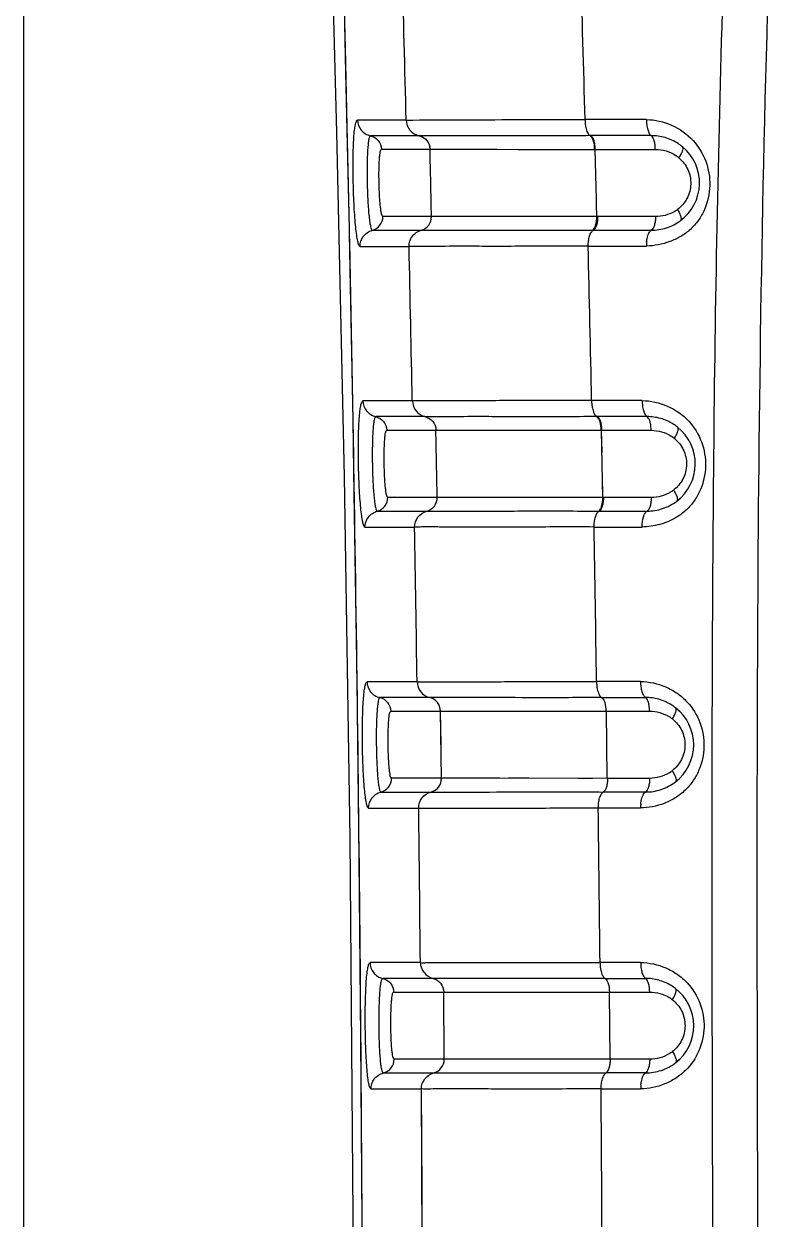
# Model space of a CAD drawing. Header units: millimetres. Extents: x -73584 to -37571, y -61249 to -50748.
# Drawn here: x -48267.5 to -48251.4, y -54602.84 to -54577.31 of the extents above; entities that cross this region are included whole.
import ezdxf

# ---------------------------------------------------------------- set-up
doc = ezdxf.new("R2010")
doc.units = ezdxf.units.MM
doc.header["$LTSCALE"] = 200
for name, color, linetype in [('1', 7, 'Continuous'), ('DIM', 3, 'Continuous'), ('SOLID_1', 7, 'Continuous')]:
    doc.layers.add(name, color=color, linetype=linetype)

# ---------------------------------------------------------------- blocks, each defined once
blk = doc.blocks.new('5569')
at = {"color": 7, "linetype": 'Continuous'}
blk.add_line((-46036.839, -55050.315), (-46036.839, -54818.218), dxfattribs=at)
at = {"layer": '1', "color": 7, "linetype": 'Continuous'}
for p, q in [((-46029.955, -54901.905), (-46029.98, -54900.869)), ((-46029.927, -54903.156), (-46029.974, -54901.128)), ((-46029.881, -54905.249), (-46029.955, -54901.905)), ((-46023.533, -54902.912), (-46024.846, -54902.912)), ((-46029.881, -54905.249), (-46029.927, -54903.156)), ((-46028.667, -54902.924), (-46029.707, -54902.924)), ((-46028.396, -54903.259), (-46029.433, -54903.259)), ((-46028.39, -54903.259), (-46028.396, -54903.259)), ((-46023.431, -54903.256), (-46024.739, -54903.256)), ((-46029.196, -54903.546), (-46028.162, -54903.546)), ((-46028.158, -54903.546), (-46024.648, -54903.551)), ((-46026.729, -54903.548), (-46026.275, -54903.55)), ((-46024.628, -54903.55), (-46023.344, -54903.55)), ((-46022.684, -54903.568), (-46022.762, -54903.496)), ((-46028.125, -54904.981), (-46029.167, -54904.981)), ((-46028.014, -54904.982), (-46028.128, -54904.981)), ((-46024.592, -54904.985), (-46028.128, -54904.981)), ((-46026.231, -54904.985), (-46026.689, -54904.984)), ((-46024.576, -54904.983), (-46024.593, -54904.985)), ((-46023.339, -54904.985), (-46024.576, -54904.985)), ((-46022.806, -54905.071), (-46022.72, -54905)), ((-46029.882, -54905.249), (-46029.881, -54905.249)), ((-46029.391, -54905.278), (-46028.346, -54905.278)), ((-46024.686, -54905.275), (-46023.429, -54905.275)), ((-46029.652, -54905.623), (-46028.604, -54905.623)), ((-46024.778, -54905.613), (-46023.534, -54905.613)), ((-46028.536, -54908.922), (-46029.593, -54908.922)), ((-46023.625, -54908.914), (-46024.705, -54908.914)), ((-46028.266, -54909.258), (-46029.32, -54909.258)), ((-46023.521, -54909.257), (-46024.598, -54909.257)), ((-46029.084, -54909.546), (-46028.031, -54909.546)), ((-46028.033, -54909.546), (-46024.506, -54909.55)), ((-46025.076, -54909.548), (-46024.492, -54909.55)), ((-46024.465, -54910.985), (-46024.492, -54909.55)), ((-46024.492, -54909.55), (-46023.433, -54909.55)), ((-46022.788, -54909.554), (-46022.867, -54909.484)), ((-46024.465, -54910.985), (-46024.474, -54910.505)), ((-46028.003, -54910.982), (-46029.062, -54910.982)), ((-46024.465, -54910.985), (-46028.005, -54910.982)), ((-46027.13, -54910.983), (-46027.826, -54910.982)), ((-46025.05, -54910.984), (-46027.13, -54910.983)), ((-46023.431, -54910.985), (-46024.465, -54910.985)), ((-46022.887, -54911.064), (-46022.802, -54910.992)), ((-46029.77, -54911.338), (-46029.769, -54911.338)), ((-46029.287, -54911.277), (-46028.227, -54911.277)), ((-46024.557, -54911.276), (-46023.52, -54911.276)), ((-46029.55, -54911.622), (-46028.487, -54911.622)), ((-46024.653, -54911.615), (-46024.14, -54911.616)), ((-46024.14, -54911.616), (-46023.625, -54911.615)), ((-46028.435, -54914.921), (-46029.504, -54914.921)), ((-46023.659, -54914.916), (-46024.599, -54914.916)), ((-46028.167, -54915.258), (-46029.232, -54915.258)), ((-46024.492, -54915.257), (-46023.555, -54915.257)), ((-46028.998, -54915.547), (-46027.934, -54915.547)), ((-46027.915, -54916.982), (-46027.934, -54915.547)), ((-46027.924, -54916.263), (-46027.934, -54915.547)), ((-46027.934, -54915.547), (-46024.391, -54915.549)), ((-46024.371, -54916.984), (-46024.39, -54915.549)), ((-46024.39, -54915.549), (-46023.466, -54915.549)), ((-46022.831, -54915.546), (-46022.91, -54915.477)), ((-46027.915, -54916.982), (-46028.982, -54916.982)), ((-46024.371, -54916.984), (-46027.915, -54916.982)), ((-46026.668, -54916.983), (-46027.377, -54916.983)), ((-46026.046, -54916.983), (-46026.485, -54916.983)), ((-46023.465, -54916.984), (-46024.371, -54916.984)), ((-46022.914, -54917.059), (-46022.83, -54916.986)), ((-46029.209, -54917.277), (-46028.139, -54917.277)), ((-46023.554, -54917.276), (-46024.455, -54917.276)), ((-46029.472, -54917.62), (-46028.4, -54917.62)), ((-46024.562, -54917.616), (-46023.659, -54917.616)), ((-46028.365, -54920.92), (-46029.441, -54920.919)), ((-46023.657, -54920.917), (-46024.525, -54920.917)), ((-46028.098, -54921.258), (-46029.17, -54921.258)), ((-46024.418, -54921.257), (-46023.552, -54921.257)), ((-46028.938, -54921.548), (-46027.867, -54921.548)), ((-46027.855, -54922.983), (-46027.867, -54921.548)), ((-46027.867, -54921.548), (-46024.32, -54921.549)), ((-46027.238, -54921.548), (-46027.124, -54921.548)), ((-46024.307, -54922.984), (-46024.32, -54921.549)), ((-46024.32, -54921.549), (-46023.463, -54921.549)), ((-46022.833, -54921.541), (-46022.913, -54921.473)), ((-46027.855, -54922.983), (-46028.927, -54922.983)), ((-46024.307, -54922.984), (-46027.855, -54922.983)), ((-46027.643, -54922.983), (-46027.679, -54922.983)), ((-46026.721, -54922.983), (-46026.996, -54922.983)), ((-46024.856, -54922.984), (-46026.721, -54922.983)), ((-46023.463, -54922.984), (-46024.307, -54922.984)), ((-46022.908, -54923.056), (-46022.825, -54922.983)), ((-46029.155, -54923.277), (-46028.08, -54923.277)), ((-46023.553, -54923.276), (-46024.395, -54923.276)), ((-46029.42, -54923.619), (-46028.343, -54923.619)), ((-46028.323, -54926.918), (-46028.342, -54923.619)), ((-46028.335, -54924.713), (-46028.342, -54923.619)), ((-46024.502, -54923.617), (-46023.657, -54923.617)), ((-46028.328, -54925.813), (-46028.335, -54924.713)), ((-46028.323, -54926.918), (-46028.328, -54925.813))]:
    blk.add_line(p, q, dxfattribs=at)
for points in [[(-46029.882, -54905.249), (-46029.922, -54903.371), (-46029.968, -54901.381), (-46030.016, -54899.458), (-46030.065, -54897.599), (-46030.118, -54895.799), (-46030.172, -54894.055), (-46030.231, -54892.365), (-46030.299, -54890.724), (-46030.388, -54889.13), (-46030.504, -54887.581), (-46030.664, -54886.077), (-46030.891, -54884.627), (-46031.201, -54883.234), (-46031.556, -54882.042)], [(-46029.196, -54903.546), (-46029.053, -54903.545), (-46028.894, -54903.546), (-46028.722, -54903.546), (-46028.541, -54903.546), (-46028.353, -54903.546), (-46028.162, -54903.546)], [(-46028.162, -54903.546), (-46028.045, -54903.547), (-46027.703, -54903.546)], [(-46027.703, -54903.546), (-46027.444, -54903.547), (-46026.729, -54903.548)], [(-46026.275, -54903.55), (-46025.227, -54903.549), (-46024.628, -54903.551)], [(-46028.125, -54904.981), (-46028.318, -54904.981), (-46028.507, -54904.981), (-46028.69, -54904.981), (-46028.864, -54904.981), (-46029.023, -54904.98), (-46029.167, -54904.981)], [(-46026.689, -54904.984), (-46027.41, -54904.982), (-46027.671, -54904.981), (-46028.014, -54904.982)], [(-46024.592, -54904.985), (-46025.176, -54904.984), (-46026.231, -54904.985)], [(-46029.77, -54911.338), (-46029.785, -54910.423), (-46029.803, -54909.338), (-46029.823, -54908.259), (-46029.843, -54907.186), (-46029.864, -54906.119), (-46029.882, -54905.249)], [(-46029.653, -54905.623), (-46029.508, -54905.622), (-46029.347, -54905.623)], [(-46029.084, -54909.546), (-46028.94, -54909.546), (-46028.779, -54909.546), (-46028.604, -54909.547), (-46028.419, -54909.546), (-46028.226, -54909.547), (-46028.031, -54909.546)], [(-46028.033, -54909.546), (-46027.915, -54909.545), (-46027.771, -54909.547)], [(-46027.571, -54909.547), (-46026.969, -54909.548), (-46026.572, -54909.548), (-46026.116, -54909.55), (-46025.614, -54909.549), (-46025.076, -54909.548)], [(-46024.483, -54910.027), (-46024.487, -54909.788), (-46024.492, -54909.55)], [(-46028.393, -54910.982), (-46028.58, -54910.982), (-46028.756, -54910.982), (-46028.917, -54910.981), (-46029.062, -54910.982)], [(-46024.465, -54910.985), (-46024.762, -54910.984), (-46025.05, -54910.984)], [(-46029.591, -54934.266), (-46029.596, -54930.432), (-46029.611, -54926.463), (-46029.636, -54922.551), (-46029.672, -54918.697), (-46029.717, -54914.901), (-46029.77, -54911.338)], [(-46028.998, -54915.547), (-46028.854, -54915.546), (-46028.693, -54915.547)], [(-46027.934, -54915.547), (-46027.865, -54915.549), (-46027.685, -54915.546)], [(-46027.685, -54915.546), (-46027.549, -54915.548), (-46027.363, -54915.548), (-46027.113, -54915.548), (-46026.811, -54915.548), (-46026.45, -54915.548), (-46026.024, -54915.549), (-46025.54, -54915.549), (-46024.995, -54915.548), (-46024.391, -54915.549)], [(-46027.815, -54916.983), (-46027.848, -54916.982), (-46027.882, -54916.983)], [(-46027.684, -54916.983), (-46027.734, -54916.982), (-46027.815, -54916.983)], [(-46027.377, -54916.983), (-46027.478, -54916.983), (-46027.684, -54916.983)], [(-46024.684, -54916.984), (-46024.989, -54916.984), (-46026.046, -54916.983)], [(-46029.473, -54917.62), (-46029.328, -54917.62), (-46029.165, -54917.62)], [(-46027.867, -54921.548), (-46027.84, -54921.548), (-46027.813, -54921.548), (-46027.787, -54921.548), (-46027.758, -54921.548)], [(-46027.725, -54921.548), (-46027.69, -54921.548), (-46027.654, -54921.548), (-46027.613, -54921.548), (-46027.56, -54921.548), (-46027.496, -54921.548), (-46027.424, -54921.548), (-46027.238, -54921.548)], [(-46027.747, -54922.983), (-46027.775, -54922.983), (-46027.801, -54922.983), (-46027.828, -54922.983), (-46027.855, -54922.983)], [(-46026.996, -54922.983), (-46027.416, -54922.984), (-46027.488, -54922.984), (-46027.552, -54922.983), (-46027.604, -54922.983)], [(-46029.42, -54923.619), (-46029.276, -54923.618), (-46029.112, -54923.619)]]:
    blk.add_lwpolyline(points, dxfattribs=at)
for centre, radius, start, end in [((-46864.239, -54923.119), 835.814, 1.384518, 1.610751), ((-46834.299, -54924.336), 809.737, 1.516098, 1.749797), ((-46023.981, -54902.916), 0.865, 179.7309, 184.7629), ((-46023.428, -54904.301), 1.045, 50.4238, 56.8667), ((-46023.328, -54904.32), 0.766, 50.3539, 56.0998), ((-46023.4, -54904.266), 1.001, 306.4295, 50.3974), ((-46023.29, -54904.273), 0.7, 300.4067, 306.8229), ((-47322.007, -54932.121), 1292.406, 0.921365, 1.19137), ((-47416.166, -54936.193), 1387.896, 1.125886, 1.262119), ((-47054.874, -54929.931), 1030.383, 1.168723, 1.352326), ((-46022.64, -54905.616), 0.893, 174.4034, 179.8156), ((-46023.84, -54908.916), 0.865, 179.8635, 185.1609), ((-46023.514, -54910.297), 1.039, 51.4305, 57.7524), ((-46023.491, -54910.266), 1.001, 307.1134, 51.4007), ((-46023.417, -54910.318), 0.764, 51.359, 57.1784), ((-46023.385, -54910.264), 0.708, 301.0701, 307.4655), ((-47447.441, -54933.84), 1417.851, 359.982757, 0.909314), ((-47125.136, -54930.702), 1096.814, 0.824396, 0.996762), ((-47132.827, -54931.418), 1108.351, 0.853123, 1.023775), ((-46023.734, -54914.917), 0.865, 179.9568, 185.4293), ((-46023.548, -54916.297), 1.039, 52.1014, 58.3161), ((-46023.449, -54916.316), 0.764, 52.0189, 57.8812), ((-46023.525, -54916.266), 1.001, 307.6024, 52.0724), ((-46023.424, -54916.254), 0.719, 301.6044, 307.8932), ((-47233.047, -54932.108), 1204.734, 0.532119, 0.689035), ((-47224.861, -54932.676), 1200.393, 0.561299, 0.718837), ((-46022.768, -54917.616), 0.891, 174.5348, 180.0013), ((-46023.66, -54920.917), 0.866, 180.0114, 185.5983), ((-46023.545, -54922.297), 1.038, 52.4598, 58.617), ((-46023.523, -54922.266), 1.001, 307.8799, 52.4313), ((-46023.449, -54922.319), 0.767, 52.4016, 58.2473), ((-46023.431, -54922.24), 0.735, 301.944, 308.0649), ((-46022.766, -54923.616), 0.891, 174.5395, 180.0416), ((-47334.885, -54933.63), 1310.421, 0.29351, 0.437802)]:
    blk.add_arc(centre, radius, start, end, dxfattribs=at)
for points, knots in [([(-46021.718, -54895.111), (-46021.787, -54896.742), (-46021.904, -54900.004), (-46022.033, -54904.898), (-46022.103, -54909.793), (-46022.145, -54916.32), (-46022.131, -54924.478), (-46022.106, -54931.004), (-46022.106, -54934.266)], [0, 0, 0, 0, 0.125018, 0.25004, 0.375054, 0.500059, 0.750047, 1, 1, 1, 1]), ([(-46028.669, -54902.924), (-46028.285, -54902.917), (-46027.504, -54902.922), (-46026.23, -54902.91), (-46025.339, -54902.91), (-46024.846, -54902.912)], [0, 0, 0, 0, 0.30118, 0.612673, 1, 1, 1, 1]), ([(-46023.533, -54902.912), (-46023.534, -54902.949), (-46023.529, -54903.021), (-46023.511, -54903.121), (-46023.48, -54903.202), (-46023.449, -54903.245), (-46023.431, -54903.256)], [0, 0, 0, 0, 0.296493, 0.587022, 0.828484, 1, 1, 1, 1]), ([(-46023.533, -54902.912), (-46023.35, -54902.915), (-46022.976, -54902.996), (-46022.665, -54903.22), (-46022.538, -54903.358)], [0, 0, 0, 0, 0.494635, 1, 1, 1, 1]), ([(-46029.652, -54905.623), (-46029.657, -54905.623), (-46029.669, -54905.613), (-46029.687, -54905.576), (-46029.707, -54905.496), (-46029.728, -54905.369), (-46029.748, -54905.2), (-46029.766, -54904.998), (-46029.781, -54904.768), (-46029.792, -54904.518), (-46029.802, -54904.174), (-46029.805, -54903.835), (-46029.798, -54903.516), (-46029.789, -54903.315), (-46029.776, -54903.154), (-46029.759, -54903.036), (-46029.74, -54902.966), (-46029.723, -54902.934), (-46029.712, -54902.925), (-46029.707, -54902.924)], [0, 0, 0, 0, 0.00547, 0.014642, 0.046172, 0.094332, 0.15707, 0.232161, 0.317226, 0.409673, 0.506064, 0.695416, 0.781263, 0.855975, 0.915946, 0.959179, 0.986184, 0.994477, 1, 1, 1, 1]), ([(-46029.707, -54902.924), (-46029.706, -54903), (-46029.65, -54903.156), (-46029.508, -54903.242), (-46029.432, -54903.259)], [0, 0, 0, 0, 0.495252, 1, 1, 1, 1]), ([(-46028.668, -54902.924), (-46028.666, -54903), (-46028.607, -54903.152), (-46028.469, -54903.242), (-46028.396, -54903.259)], [0, 0, 0, 0, 0.502079, 1, 1, 1, 1]), ([(-46024.83, -54903.079), (-46024.822, -54903.118), (-46024.803, -54903.182), (-46024.763, -54903.242), (-46024.739, -54903.256)], [0, 0, 0, 0, 0.588019, 1, 1, 1, 1]), ([(-46029.432, -54903.259), (-46029.441, -54903.259), (-46029.452, -54903.279), (-46029.46, -54903.304), (-46029.472, -54903.355), (-46029.483, -54903.439), (-46029.493, -54903.563), (-46029.5, -54903.714), (-46029.506, -54903.952), (-46029.504, -54904.268), (-46029.493, -54904.584), (-46029.478, -54904.822), (-46029.464, -54904.973), (-46029.449, -54905.097), (-46029.433, -54905.19), (-46029.417, -54905.246), (-46029.403, -54905.272), (-46029.395, -54905.278), (-46029.391, -54905.278)], [0, 0, 0, 0, 0.01309, 0.02554, 0.042275, 0.088281, 0.149732, 0.224476, 0.309744, 0.498667, 0.687882, 0.773466, 0.848586, 0.910426, 0.956803, 0.986265, 0.99475, 1, 1, 1, 1]), ([(-46029.432, -54903.259), (-46029.368, -54903.272), (-46029.246, -54903.346), (-46029.198, -54903.48), (-46029.196, -54903.546)], [0, 0, 0, 0, 0.499278, 1, 1, 1, 1]), ([(-46028.396, -54903.258), (-46028.332, -54903.272), (-46028.211, -54903.346), (-46028.163, -54903.48), (-46028.162, -54903.546)], [0, 0, 0, 0, 0.497704, 1, 1, 1, 1]), ([(-46024.739, -54903.256), (-46024.979, -54903.258), (-46025.447, -54903.26), (-46026.122, -54903.261), (-46026.733, -54903.26), (-46027.356, -54903.256), (-46027.898, -54903.261), (-46028.264, -54903.261), (-46028.39, -54903.259)], [0, 0, 0, 0, 0.197288, 0.384773, 0.554605, 0.699347, 0.896384, 1, 1, 1, 1]), ([(-46028.39, -54903.259), (-46028.326, -54903.273), (-46028.205, -54903.347), (-46028.157, -54903.48), (-46028.156, -54903.546)], [0, 0, 0, 0, 0.497701, 1, 1, 1, 1]), ([(-46024.739, -54903.256), (-46024.724, -54903.265), (-46024.696, -54903.3), (-46024.657, -54903.398), (-46024.647, -54903.488), (-46024.648, -54903.55)], [0, 0, 0, 0, 0.165722, 0.404867, 1, 1, 1, 1]), ([(-46024.628, -54903.551), (-46024.628, -54903.518), (-46024.632, -54903.455), (-46024.649, -54903.369), (-46024.677, -54903.301), (-46024.705, -54903.265), (-46024.72, -54903.256)], [0, 0, 0, 0, 0.304182, 0.595922, 0.832669, 1, 1, 1, 1]), ([(-46023.344, -54903.551), (-46023.344, -54903.518), (-46023.347, -54903.455), (-46023.364, -54903.369), (-46023.39, -54903.301), (-46023.417, -54903.266), (-46023.431, -54903.256)], [0, 0, 0, 0, 0.305765, 0.598523, 0.834913, 1, 1, 1, 1]), ([(-46022.857, -54903.426), (-46022.943, -54903.37), (-46023.129, -54903.285), (-46023.332, -54903.256), (-46023.431, -54903.256)], [0, 0, 0, 0, 0.506938, 1, 1, 1, 1]), ([(-46022.538, -54903.358), (-46022.422, -54903.485), (-46022.233, -54903.79), (-46022.146, -54904.321), (-46022.244, -54904.761), (-46022.415, -54905.068), (-46022.531, -54905.199), (-46022.594, -54905.257)], [0, 0, 0, 0, 0.247323, 0.499571, 0.751908, 0.876908, 1, 1, 1, 1]), ([(-46029.167, -54904.981), (-46029.174, -54904.98), (-46029.186, -54904.959), (-46029.197, -54904.919), (-46029.209, -54904.852), (-46029.22, -54904.765), (-46029.23, -54904.657), (-46029.241, -54904.487), (-46029.249, -54904.263), (-46029.25, -54904.038), (-46029.246, -54903.869), (-46029.24, -54903.762), (-46029.233, -54903.674), (-46029.223, -54903.608), (-46029.214, -54903.568), (-46029.203, -54903.547), (-46029.196, -54903.546)], [0, 0, 0, 0, 0.013687, 0.042775, 0.089236, 0.15132, 0.226537, 0.312171, 0.501446, 0.690248, 0.775447, 0.850171, 0.911819, 0.957882, 0.986481, 1, 1, 1, 1]), ([(-46023.344, -54903.551), (-46023.266, -54903.55), (-46023.11, -54903.573), (-46022.966, -54903.64), (-46022.901, -54903.684)], [0, 0, 0, 0, 0.496632, 1, 1, 1, 1]), ([(-46022.84, -54903.73), (-46022.822, -54903.706), (-46022.792, -54903.658), (-46022.763, -54903.597), (-46022.751, -54903.554), (-46022.748, -54903.524), (-46022.754, -54903.503), (-46022.762, -54903.495)], [0, 0, 0, 0, 0.348999, 0.654303, 0.773957, 0.869706, 1, 1, 1, 1]), ([(-46022.84, -54903.73), (-46022.801, -54903.764), (-46022.727, -54903.839), (-46022.616, -54904.02), (-46022.562, -54904.29), (-46022.644, -54904.606), (-46022.787, -54904.771), (-46022.87, -54904.833)], [0, 0, 0, 0, 0.122945, 0.247859, 0.50097, 0.753856, 1, 1, 1, 1]), ([(-46022.935, -54904.876), (-46022.996, -54904.912), (-46023.128, -54904.968), (-46023.269, -54904.985), (-46023.339, -54904.985)], [0, 0, 0, 0, 0.50298, 1, 1, 1, 1]), ([(-46022.87, -54904.833), (-46022.854, -54904.858), (-46022.827, -54904.908), (-46022.801, -54904.97), (-46022.792, -54905.014), (-46022.791, -54905.044), (-46022.797, -54905.065), (-46022.806, -54905.072)], [0, 0, 0, 0, 0.348884, 0.654134, 0.773792, 0.869571, 1, 1, 1, 1]), ([(-46029.392, -54905.278), (-46029.328, -54905.261), (-46029.209, -54905.183), (-46029.166, -54905.047), (-46029.167, -54904.981)], [0, 0, 0, 0, 0.499224, 1, 1, 1, 1]), ([(-46028.35, -54905.277), (-46028.287, -54905.261), (-46028.168, -54905.182), (-46028.126, -54905.047), (-46028.128, -54904.981)], [0, 0, 0, 0, 0.497803, 1, 1, 1, 1]), ([(-46024.686, -54905.275), (-46024.671, -54905.267), (-46024.643, -54905.233), (-46024.603, -54905.137), (-46024.593, -54905.048), (-46024.592, -54904.985)], [0, 0, 0, 0, 0.163901, 0.401809, 1, 1, 1, 1]), ([(-46024.576, -54904.983), (-46024.576, -54905.015), (-46024.58, -54905.078), (-46024.597, -54905.165), (-46024.626, -54905.232), (-46024.654, -54905.267), (-46024.669, -54905.275)], [0, 0, 0, 0, 0.3059, 0.598563, 0.83448, 1, 1, 1, 1]), ([(-46023.339, -54904.985), (-46023.339, -54905.018), (-46023.343, -54905.08), (-46023.36, -54905.166), (-46023.387, -54905.233), (-46023.414, -54905.267), (-46023.429, -54905.275)], [0, 0, 0, 0, 0.308278, 0.60167, 0.836786, 1, 1, 1, 1]), ([(-46023.429, -54905.275), (-46023.32, -54905.275), (-46023.097, -54905.241), (-46022.896, -54905.138), (-46022.806, -54905.071)], [0, 0, 0, 0, 0.492739, 1, 1, 1, 1]), ([(-46029.652, -54905.623), (-46029.654, -54905.548), (-46029.617, -54905.428), (-46029.502, -54905.322), (-46029.429, -54905.287), (-46029.391, -54905.278)], [0, 0, 0, 0, 0.486271, 0.746768, 1, 1, 1, 1]), ([(-46028.606, -54905.623), (-46028.608, -54905.547), (-46028.559, -54905.389), (-46028.421, -54905.297), (-46028.347, -54905.277)], [0, 0, 0, 0, 0.502205, 1, 1, 1, 1]), ([(-46028.347, -54905.277), (-46028.221, -54905.275), (-46027.854, -54905.274), (-46027.31, -54905.278), (-46026.685, -54905.273), (-46026.071, -54905.272), (-46025.392, -54905.272), (-46024.921, -54905.274), (-46024.679, -54905.275)], [0, 0, 0, 0, 0.10344, 0.300122, 0.444775, 0.614694, 0.802417, 1, 1, 1, 1]), ([(-46024.778, -54905.613), (-46024.778, -54905.577), (-46024.773, -54905.505), (-46024.753, -54905.405), (-46024.72, -54905.326), (-46024.687, -54905.285), (-46024.669, -54905.275)], [0, 0, 0, 0, 0.299142, 0.589751, 0.829353, 1, 1, 1, 1]), ([(-46022.594, -54905.257), (-46022.658, -54905.316), (-46022.798, -54905.419), (-46023.034, -54905.526), (-46023.28, -54905.595), (-46023.449, -54905.612), (-46023.534, -54905.613)], [0, 0, 0, 0, 0.254095, 0.504665, 0.753487, 1, 1, 1, 1]), ([(-46023.518, -54905.453), (-46023.51, -54905.414), (-46023.492, -54905.349), (-46023.452, -54905.289), (-46023.429, -54905.275)], [0, 0, 0, 0, 0.593731, 1, 1, 1, 1]), ([(-46024.778, -54905.613), (-46025.032, -54905.614), (-46025.526, -54905.615), (-46026.235, -54905.62), (-46026.872, -54905.621), (-46027.525, -54905.618), (-46028.093, -54905.622), (-46028.477, -54905.625), (-46028.606, -54905.623)], [0, 0, 0, 0, 0.199181, 0.387119, 0.555422, 0.698406, 0.898963, 1, 1, 1, 1]), ([(-46029.55, -54911.622), (-46029.555, -54911.621), (-46029.566, -54911.611), (-46029.583, -54911.573), (-46029.603, -54911.494), (-46029.622, -54911.366), (-46029.641, -54911.198), (-46029.657, -54910.996), (-46029.671, -54910.767), (-46029.682, -54910.519), (-46029.688, -54910.259), (-46029.691, -54910), (-46029.689, -54909.75), (-46029.683, -54909.52), (-46029.673, -54909.32), (-46029.66, -54909.158), (-46029.643, -54909.038), (-46029.625, -54908.966), (-46029.608, -54908.932), (-46029.597, -54908.923), (-46029.593, -54908.922)], [0, 0, 0, 0, 0.005591, 0.014771, 0.046102, 0.094302, 0.156943, 0.231746, 0.316486, 0.408675, 0.504982, 0.601316, 0.693944, 0.779269, 0.853683, 0.913886, 0.957852, 0.986166, 0.994661, 1, 1, 1, 1]), ([(-46029.593, -54908.922), (-46029.591, -54908.998), (-46029.537, -54909.155), (-46029.394, -54909.242), (-46029.319, -54909.258)], [0, 0, 0, 0, 0.494897, 1, 1, 1, 1]), ([(-46024.705, -54908.914), (-46024.96, -54908.912), (-46025.454, -54908.911), (-46026.163, -54908.913), (-46026.801, -54908.917), (-46027.276, -54908.92), (-46027.606, -54908.919), (-46027.813, -54908.918), (-46027.992, -54908.917), (-46028.124, -54908.918), (-46028.216, -54908.921), (-46028.292, -54908.921), (-46028.398, -54908.922), (-46028.485, -54908.924), (-46028.538, -54908.922)], [0, 0, 0, 0, 0.199354, 0.387116, 0.555119, 0.698139, 0.759323, 0.813328, 0.86002, 0.899491, 0.916606, 0.932081, 0.95866, 1, 1, 1, 1]), ([(-46028.536, -54908.922), (-46028.534, -54908.998), (-46028.476, -54909.151), (-46028.339, -54909.242), (-46028.266, -54909.258)], [0, 0, 0, 0, 0.502117, 1, 1, 1, 1]), ([(-46023.625, -54908.914), (-46023.625, -54908.951), (-46023.62, -54909.023), (-46023.602, -54909.123), (-46023.57, -54909.203), (-46023.539, -54909.245), (-46023.521, -54909.257)], [0, 0, 0, 0, 0.297282, 0.587976, 0.828997, 1, 1, 1, 1]), ([(-46023.625, -54908.914), (-46023.441, -54908.917), (-46023.068, -54908.997), (-46022.756, -54909.219), (-46022.629, -54909.356)], [0, 0, 0, 0, 0.494537, 1, 1, 1, 1]), ([(-46029.319, -54909.258), (-46029.328, -54909.258), (-46029.345, -54909.291), (-46029.356, -54909.344), (-46029.37, -54909.439), (-46029.38, -54909.562), (-46029.387, -54909.713), (-46029.394, -54909.951), (-46029.393, -54910.267), (-46029.383, -54910.583), (-46029.369, -54910.822), (-46029.357, -54910.973), (-46029.343, -54911.097), (-46029.327, -54911.189), (-46029.312, -54911.245), (-46029.299, -54911.271), (-46029.29, -54911.277), (-46029.287, -54911.277)], [0, 0, 0, 0, 0.01298, 0.0421, 0.08813, 0.149632, 0.224439, 0.309786, 0.498872, 0.688192, 0.773794, 0.848906, 0.91071, 0.957027, 0.986417, 0.99484, 1, 1, 1, 1]), ([(-46029.319, -54909.258), (-46029.255, -54909.272), (-46029.133, -54909.347), (-46029.085, -54909.481), (-46029.084, -54909.546)], [0, 0, 0, 0, 0.499315, 1, 1, 1, 1]), ([(-46024.598, -54909.257), (-46024.84, -54909.258), (-46025.311, -54909.26), (-46025.991, -54909.261), (-46026.605, -54909.26), (-46027.231, -54909.256), (-46027.774, -54909.261), (-46028.141, -54909.261), (-46028.267, -54909.258)], [0, 0, 0, 0, 0.197851, 0.385566, 0.55541, 0.700204, 0.897031, 1, 1, 1, 1]), ([(-46028.263, -54909.258), (-46028.2, -54909.272), (-46028.079, -54909.347), (-46028.032, -54909.481), (-46028.031, -54909.546)], [0, 0, 0, 0, 0.497667, 1, 1, 1, 1]), ([(-46024.689, -54909.078), (-46024.681, -54909.117), (-46024.662, -54909.182), (-46024.622, -54909.242), (-46024.598, -54909.257)], [0, 0, 0, 0, 0.589153, 1, 1, 1, 1]), ([(-46024.598, -54909.257), (-46024.583, -54909.266), (-46024.555, -54909.3), (-46024.516, -54909.398), (-46024.506, -54909.487), (-46024.506, -54909.55)], [0, 0, 0, 0, 0.165093, 0.403877, 1, 1, 1, 1]), ([(-46024.584, -54909.257), (-46024.569, -54909.266), (-46024.541, -54909.3), (-46024.513, -54909.368), (-46024.496, -54909.455), (-46024.492, -54909.518), (-46024.492, -54909.55)], [0, 0, 0, 0, 0.166577, 0.402908, 0.694919, 1, 1, 1, 1]), ([(-46023.433, -54909.55), (-46023.433, -54909.518), (-46023.437, -54909.455), (-46023.453, -54909.368), (-46023.48, -54909.301), (-46023.507, -54909.266), (-46023.521, -54909.257)], [0, 0, 0, 0, 0.306333, 0.599193, 0.835261, 1, 1, 1, 1]), ([(-46022.96, -54909.418), (-46023.044, -54909.365), (-46023.227, -54909.284), (-46023.424, -54909.257), (-46023.521, -54909.257)], [0, 0, 0, 0, 0.506145, 1, 1, 1, 1]), ([(-46029.062, -54910.982), (-46029.068, -54910.981), (-46029.08, -54910.959), (-46029.09, -54910.92), (-46029.102, -54910.853), (-46029.112, -54910.765), (-46029.122, -54910.657), (-46029.132, -54910.488), (-46029.139, -54910.263), (-46029.139, -54910.039), (-46029.134, -54909.87), (-46029.128, -54909.762), (-46029.121, -54909.675), (-46029.111, -54909.608), (-46029.102, -54909.569), (-46029.091, -54909.548), (-46029.084, -54909.546)], [0, 0, 0, 0, 0.013505, 0.042597, 0.08903, 0.15108, 0.226302, 0.31196, 0.501342, 0.690312, 0.775562, 0.850306, 0.912004, 0.958062, 0.986488, 1, 1, 1, 1]), ([(-46023.433, -54909.55), (-46023.358, -54909.55), (-46023.206, -54909.571), (-46023.066, -54909.634), (-46023.002, -54909.675)], [0, 0, 0, 0, 0.497034, 1, 1, 1, 1]), ([(-46022.939, -54909.721), (-46022.922, -54909.696), (-46022.893, -54909.647), (-46022.865, -54909.587), (-46022.854, -54909.542), (-46022.852, -54909.513), (-46022.858, -54909.491), (-46022.867, -54909.484)], [0, 0, 0, 0, 0.348695, 0.653825, 0.773482, 0.869311, 1, 1, 1, 1]), ([(-46022.629, -54909.356), (-46022.513, -54909.483), (-46022.324, -54909.787), (-46022.237, -54910.315), (-46022.334, -54910.753), (-46022.504, -54911.059), (-46022.617, -54911.19), (-46022.68, -54911.249)], [0, 0, 0, 0, 0.247495, 0.49985, 0.752074, 0.876972, 1, 1, 1, 1]), ([(-46022.939, -54909.721), (-46022.9, -54909.754), (-46022.825, -54909.828), (-46022.711, -54910.008), (-46022.652, -54910.278), (-46022.73, -54910.596), (-46022.871, -54910.763), (-46022.954, -54910.826)], [0, 0, 0, 0, 0.122895, 0.247814, 0.500939, 0.753871, 1, 1, 1, 1]), ([(-46022.954, -54910.826), (-46022.937, -54910.852), (-46022.91, -54910.901), (-46022.883, -54910.962), (-46022.873, -54911.007), (-46022.872, -54911.036), (-46022.878, -54911.058), (-46022.887, -54911.064)], [0, 0, 0, 0, 0.348637, 0.653741, 0.7734, 0.869243, 1, 1, 1, 1]), ([(-46029.287, -54911.277), (-46029.224, -54911.261), (-46029.104, -54911.183), (-46029.061, -54911.047), (-46029.062, -54910.982)], [0, 0, 0, 0, 0.499246, 1, 1, 1, 1]), ([(-46028.228, -54911.277), (-46028.165, -54911.261), (-46028.046, -54911.182), (-46028.004, -54911.047), (-46028.005, -54910.982)], [0, 0, 0, 0, 0.497764, 1, 1, 1, 1]), ([(-46024.557, -54911.276), (-46024.543, -54911.267), (-46024.514, -54911.233), (-46024.475, -54911.136), (-46024.465, -54911.047), (-46024.465, -54910.985)], [0, 0, 0, 0, 0.16419, 0.402394, 1, 1, 1, 1]), ([(-46024.452, -54910.985), (-46024.452, -54911.017), (-46024.457, -54911.079), (-46024.474, -54911.166), (-46024.502, -54911.233), (-46024.53, -54911.267), (-46024.545, -54911.276)], [0, 0, 0, 0, 0.306224, 0.598531, 0.834287, 1, 1, 1, 1]), ([(-46023.43, -54910.985), (-46023.43, -54911.017), (-46023.435, -54911.079), (-46023.451, -54911.166), (-46023.479, -54911.232), (-46023.505, -54911.267), (-46023.52, -54911.276)], [0, 0, 0, 0, 0.307512, 0.600664, 0.836133, 1, 1, 1, 1]), ([(-46023.52, -54911.276), (-46023.409, -54911.276), (-46023.182, -54911.24), (-46022.978, -54911.133), (-46022.887, -54911.064)], [0, 0, 0, 0, 0.492597, 1, 1, 1, 1]), ([(-46023.019, -54910.871), (-46023.081, -54910.908), (-46023.215, -54910.966), (-46023.359, -54910.984), (-46023.431, -54910.985)], [0, 0, 0, 0, 0.50299, 1, 1, 1, 1]), ([(-46029.55, -54911.622), (-46029.551, -54911.546), (-46029.496, -54911.391), (-46029.361, -54911.296), (-46029.287, -54911.277)], [0, 0, 0, 0, 0.500641, 1, 1, 1, 1]), ([(-46028.488, -54911.622), (-46028.489, -54911.545), (-46028.439, -54911.388), (-46028.301, -54911.296), (-46028.228, -54911.277)], [0, 0, 0, 0, 0.502239, 1, 1, 1, 1]), ([(-46028.228, -54911.277), (-46028.102, -54911.274), (-46027.734, -54911.272), (-46027.189, -54911.279), (-46026.562, -54911.274), (-46025.948, -54911.272), (-46025.269, -54911.272), (-46024.799, -54911.274), (-46024.557, -54911.276)], [0, 0, 0, 0, 0.103078, 0.300535, 0.445598, 0.615249, 0.802509, 1, 1, 1, 1]), ([(-46024.653, -54911.615), (-46024.653, -54911.579), (-46024.648, -54911.507), (-46024.629, -54911.407), (-46024.596, -54911.327), (-46024.563, -54911.286), (-46024.545, -54911.276)], [0, 0, 0, 0, 0.298245, 0.588675, 0.828784, 1, 1, 1, 1]), ([(-46022.68, -54911.249), (-46022.744, -54911.309), (-46022.918, -54911.44), (-46023.24, -54911.574), (-46023.497, -54911.614), (-46023.625, -54911.615)], [0, 0, 0, 0, 0.254452, 0.629511, 1, 1, 1, 1]), ([(-46023.625, -54911.615), (-46023.625, -54911.542), (-46023.614, -54911.439), (-46023.569, -54911.326), (-46023.538, -54911.286), (-46023.52, -54911.276)], [0, 0, 0, 0, 0.599953, 0.832183, 1, 1, 1, 1]), ([(-46024.653, -54911.615), (-46024.908, -54911.613), (-46025.402, -54911.612), (-46026.111, -54911.619), (-46026.749, -54911.621), (-46027.225, -54911.62), (-46027.556, -54911.619), (-46027.765, -54911.618), (-46027.945, -54911.616), (-46028.097, -54911.612), (-46028.222, -54911.609), (-46028.35, -54911.614), (-46028.435, -54911.618), (-46028.488, -54911.622)], [0, 0, 0, 0, 0.199276, 0.386787, 0.554569, 0.69786, 0.759432, 0.813879, 0.860939, 0.900491, 0.932822, 0.958931, 1, 1, 1, 1]), ([(-46029.472, -54917.62), (-46029.477, -54917.619), (-46029.488, -54917.609), (-46029.505, -54917.572), (-46029.524, -54917.493), (-46029.543, -54917.366), (-46029.561, -54917.199), (-46029.576, -54916.997), (-46029.589, -54916.768), (-46029.598, -54916.519), (-46029.603, -54916.26), (-46029.604, -54916), (-46029.601, -54915.75), (-46029.595, -54915.52), (-46029.585, -54915.32), (-46029.571, -54915.158), (-46029.554, -54915.038), (-46029.536, -54914.965), (-46029.519, -54914.931), (-46029.509, -54914.922), (-46029.504, -54914.921)], [0, 0, 0, 0, 0.005499, 0.014566, 0.045605, 0.093476, 0.155877, 0.230609, 0.315441, 0.407746, 0.504121, 0.600543, 0.693252, 0.778602, 0.853002, 0.913295, 0.957553, 0.986108, 0.994663, 1, 1, 1, 1]), ([(-46029.504, -54914.921), (-46029.503, -54914.997), (-46029.449, -54915.153), (-46029.307, -54915.241), (-46029.232, -54915.258)], [0, 0, 0, 0, 0.494554, 1, 1, 1, 1]), ([(-46028.435, -54914.921), (-46028.384, -54914.922), (-46028.259, -54914.919), (-46028.022, -54914.92), (-46027.687, -54914.92), (-46027.241, -54914.919), (-46026.694, -54914.919), (-46025.802, -54914.917), (-46025.094, -54914.915), (-46024.599, -54914.916)], [0, 0, 0, 0, 0.040454, 0.097655, 0.185244, 0.302539, 0.446104, 0.613488, 1, 1, 1, 1]), ([(-46028.435, -54914.921), (-46028.434, -54914.997), (-46028.377, -54915.15), (-46028.24, -54915.241), (-46028.167, -54915.258)], [0, 0, 0, 0, 0.502172, 1, 1, 1, 1]), ([(-46023.659, -54914.916), (-46023.476, -54914.918), (-46023.197, -54914.978), (-46022.871, -54915.159), (-46022.728, -54915.284), (-46022.664, -54915.354)], [0, 0, 0, 0, 0.493137, 0.744572, 1, 1, 1, 1]), ([(-46023.659, -54914.916), (-46023.659, -54914.952), (-46023.654, -54915.024), (-46023.636, -54915.124), (-46023.604, -54915.204), (-46023.572, -54915.246), (-46023.555, -54915.257)], [0, 0, 0, 0, 0.297862, 0.588688, 0.829391, 1, 1, 1, 1]), ([(-46024.584, -54915.077), (-46024.575, -54915.117), (-46024.557, -54915.183), (-46024.516, -54915.243), (-46024.492, -54915.257)], [0, 0, 0, 0, 0.596688, 1, 1, 1, 1]), ([(-46029.232, -54915.258), (-46029.235, -54915.258), (-46029.244, -54915.264), (-46029.256, -54915.29), (-46029.269, -54915.346), (-46029.282, -54915.438), (-46029.293, -54915.562), (-46029.301, -54915.713), (-46029.308, -54915.951), (-46029.308, -54916.267), (-46029.3, -54916.583), (-46029.287, -54916.821), (-46029.276, -54916.973), (-46029.262, -54917.097), (-46029.248, -54917.189), (-46029.233, -54917.245), (-46029.22, -54917.271), (-46029.212, -54917.277), (-46029.208, -54917.277)], [0, 0, 0, 0, 0.005066, 0.013356, 0.042462, 0.088497, 0.150014, 0.224843, 0.310214, 0.499331, 0.688622, 0.774183, 0.849241, 0.910981, 0.957228, 0.986536, 0.994906, 1, 1, 1, 1]), ([(-46029.232, -54915.258), (-46029.168, -54915.272), (-46029.046, -54915.347), (-46028.999, -54915.481), (-46028.998, -54915.547)], [0, 0, 0, 0, 0.499337, 1, 1, 1, 1]), ([(-46024.492, -54915.257), (-46024.963, -54915.26), (-46025.82, -54915.263), (-46027.044, -54915.257), (-46027.798, -54915.257), (-46028.166, -54915.258)], [0, 0, 0, 0, 0.384778, 0.699488, 1, 1, 1, 1]), ([(-46027.935, -54915.547), (-46027.936, -54915.481), (-46027.982, -54915.348), (-46028.103, -54915.272), (-46028.166, -54915.258)], [0, 0, 0, 0, 0.50229, 1, 1, 1, 1]), ([(-46024.492, -54915.257), (-46024.477, -54915.266), (-46024.449, -54915.3), (-46024.41, -54915.397), (-46024.4, -54915.486), (-46024.4, -54915.549)], [0, 0, 0, 0, 0.16459, 0.40311, 1, 1, 1, 1]), ([(-46023.002, -54915.413), (-46023.085, -54915.362), (-46023.265, -54915.283), (-46023.459, -54915.257), (-46023.555, -54915.257)], [0, 0, 0, 0, 0.506196, 1, 1, 1, 1]), ([(-46023.466, -54915.549), (-46023.466, -54915.517), (-46023.47, -54915.454), (-46023.486, -54915.368), (-46023.513, -54915.301), (-46023.54, -54915.266), (-46023.555, -54915.257)], [0, 0, 0, 0, 0.306763, 0.599711, 0.835544, 1, 1, 1, 1]), ([(-46022.664, -54915.354), (-46022.547, -54915.479), (-46022.359, -54915.782), (-46022.271, -54916.307), (-46022.367, -54916.744), (-46022.535, -54917.048), (-46022.647, -54917.179), (-46022.709, -54917.238)], [0, 0, 0, 0, 0.247601, 0.500014, 0.752148, 0.876983, 1, 1, 1, 1]), ([(-46028.982, -54916.982), (-46028.988, -54916.981), (-46029, -54916.96), (-46029.01, -54916.921), (-46029.021, -54916.854), (-46029.031, -54916.766), (-46029.039, -54916.658), (-46029.049, -54916.489), (-46029.055, -54916.264), (-46029.054, -54916.039), (-46029.049, -54915.87), (-46029.042, -54915.763), (-46029.035, -54915.675), (-46029.025, -54915.609), (-46029.016, -54915.569), (-46029.005, -54915.549), (-46028.998, -54915.547)], [0, 0, 0, 0, 0.013371, 0.042409, 0.088788, 0.150783, 0.225965, 0.311607, 0.501024, 0.690122, 0.775452, 0.850273, 0.912005, 0.958098, 0.986617, 1, 1, 1, 1]), ([(-46023.466, -54915.549), (-46023.392, -54915.55), (-46023.244, -54915.569), (-46023.106, -54915.63), (-46023.044, -54915.67)], [0, 0, 0, 0, 0.497044, 1, 1, 1, 1]), ([(-46022.98, -54915.714), (-46022.963, -54915.689), (-46022.934, -54915.641), (-46022.907, -54915.579), (-46022.897, -54915.535), (-46022.895, -54915.506), (-46022.901, -54915.484), (-46022.91, -54915.477)], [0, 0, 0, 0, 0.348541, 0.653584, 0.773244, 0.869113, 1, 1, 1, 1]), ([(-46022.98, -54915.714), (-46022.939, -54915.747), (-46022.864, -54915.821), (-46022.747, -54915.999), (-46022.686, -54916.269), (-46022.761, -54916.589), (-46022.901, -54916.758), (-46022.983, -54916.822)], [0, 0, 0, 0, 0.12286, 0.247784, 0.500904, 0.753866, 1, 1, 1, 1]), ([(-46023.048, -54916.867), (-46023.11, -54916.905), (-46023.246, -54916.965), (-46023.393, -54916.983), (-46023.465, -54916.984)], [0, 0, 0, 0, 0.503, 1, 1, 1, 1]), ([(-46022.983, -54916.822), (-46022.966, -54916.847), (-46022.938, -54916.896), (-46022.911, -54916.957), (-46022.901, -54917.001), (-46022.899, -54917.031), (-46022.905, -54917.052), (-46022.914, -54917.059)], [0, 0, 0, 0, 0.348537, 0.653579, 0.773237, 0.869106, 1, 1, 1, 1]), ([(-46029.209, -54917.277), (-46029.145, -54917.261), (-46029.025, -54917.184), (-46028.981, -54917.048), (-46028.982, -54916.982)], [0, 0, 0, 0, 0.49926, 1, 1, 1, 1]), ([(-46028.138, -54917.277), (-46028.075, -54917.261), (-46027.957, -54917.183), (-46027.914, -54917.048), (-46027.914, -54916.982)], [0, 0, 0, 0, 0.497726, 1, 1, 1, 1]), ([(-46024.363, -54916.984), (-46024.363, -54917.016), (-46024.367, -54917.079), (-46024.384, -54917.165), (-46024.412, -54917.233), (-46024.44, -54917.267), (-46024.455, -54917.276)], [0, 0, 0, 0, 0.305833, 0.598078, 0.834052, 1, 1, 1, 1]), ([(-46023.465, -54916.984), (-46023.465, -54917.016), (-46023.469, -54917.079), (-46023.486, -54917.165), (-46023.513, -54917.232), (-46023.54, -54917.267), (-46023.555, -54917.276)], [0, 0, 0, 0, 0.307025, 0.600033, 0.835732, 1, 1, 1, 1]), ([(-46023.554, -54917.276), (-46023.442, -54917.276), (-46023.212, -54917.24), (-46023.006, -54917.13), (-46022.914, -54917.059)], [0, 0, 0, 0, 0.492491, 1, 1, 1, 1]), ([(-46029.472, -54917.62), (-46029.473, -54917.545), (-46029.435, -54917.425), (-46029.32, -54917.32), (-46029.246, -54917.286), (-46029.209, -54917.277)], [0, 0, 0, 0, 0.486587, 0.746987, 1, 1, 1, 1]), ([(-46028.4, -54917.62), (-46028.401, -54917.544), (-46028.35, -54917.386), (-46028.212, -54917.295), (-46028.138, -54917.277)], [0, 0, 0, 0, 0.502263, 1, 1, 1, 1]), ([(-46028.138, -54917.277), (-46027.769, -54917.277), (-46027.013, -54917.277), (-46025.785, -54917.27), (-46024.926, -54917.272), (-46024.455, -54917.276)], [0, 0, 0, 0, 0.301033, 0.61584, 1, 1, 1, 1]), ([(-46024.562, -54917.616), (-46024.562, -54917.58), (-46024.557, -54917.508), (-46024.538, -54917.408), (-46024.505, -54917.328), (-46024.473, -54917.287), (-46024.455, -54917.276)], [0, 0, 0, 0, 0.297515, 0.58778, 0.828295, 1, 1, 1, 1]), ([(-46022.709, -54917.238), (-46022.773, -54917.3), (-46022.913, -54917.408), (-46023.226, -54917.562), (-46023.487, -54917.614), (-46023.659, -54917.616)], [0, 0, 0, 0, 0.254712, 0.505814, 1, 1, 1, 1]), ([(-46023.644, -54917.457), (-46023.636, -54917.417), (-46023.618, -54917.351), (-46023.578, -54917.29), (-46023.554, -54917.276)], [0, 0, 0, 0, 0.599434, 1, 1, 1, 1]), ([(-46028.4, -54917.62), (-46028.375, -54917.622), (-46028.324, -54917.624), (-46028.241, -54917.621), (-46028.143, -54917.618), (-46028.021, -54917.619), (-46027.867, -54917.619), (-46027.682, -54917.619), (-46027.469, -54917.619), (-46027.134, -54917.62), (-46026.656, -54917.618), (-46026.02, -54917.618), (-46025.311, -54917.616), (-46024.817, -54917.616), (-46024.562, -54917.616)], [0, 0, 0, 0, 0.019337, 0.040033, 0.0645, 0.095934, 0.136115, 0.184633, 0.240454, 0.302933, 0.446542, 0.613613, 0.800648, 1, 1, 1, 1]), ([(-46029.42, -54923.619), (-46029.425, -54923.618), (-46029.435, -54923.608), (-46029.452, -54923.571), (-46029.471, -54923.493), (-46029.489, -54923.367), (-46029.506, -54923.2), (-46029.52, -54922.999), (-46029.531, -54922.77), (-46029.539, -54922.521), (-46029.543, -54922.261), (-46029.543, -54922.001), (-46029.54, -54921.752), (-46029.533, -54921.522), (-46029.522, -54921.322), (-46029.507, -54921.159), (-46029.49, -54921.038), (-46029.472, -54920.964), (-46029.456, -54920.929), (-46029.445, -54920.92), (-46029.44, -54920.919)], [0, 0, 0, 0, 0.005422, 0.014379, 0.045107, 0.092619, 0.154769, 0.2294, 0.314262, 0.406608, 0.502997, 0.599433, 0.692106, 0.777371, 0.85179, 0.912403, 0.957248, 0.986124, 0.994699, 1, 1, 1, 1]), ([(-46029.44, -54920.919), (-46029.44, -54920.995), (-46029.398, -54921.115), (-46029.281, -54921.217), (-46029.207, -54921.249), (-46029.17, -54921.258)], [0, 0, 0, 0, 0.490845, 0.750064, 1, 1, 1, 1]), ([(-46028.365, -54920.919), (-46028.34, -54920.921), (-46028.289, -54920.922), (-46028.209, -54920.918), (-46028.114, -54920.916), (-46027.992, -54920.918), (-46027.838, -54920.919), (-46027.65, -54920.919), (-46027.434, -54920.918), (-46027.098, -54920.918), (-46026.62, -54920.918), (-46025.983, -54920.917), (-46025.275, -54920.916), (-46024.78, -54920.916), (-46024.525, -54920.917)], [0, 0, 0, 0, 0.01932, 0.039621, 0.06291, 0.093654, 0.134438, 0.183855, 0.2403, 0.303054, 0.446695, 0.613611, 0.80064, 1, 1, 1, 1]), ([(-46028.365, -54920.92), (-46028.364, -54920.996), (-46028.307, -54921.149), (-46028.171, -54921.24), (-46028.098, -54921.258)], [0, 0, 0, 0, 0.502187, 1, 1, 1, 1]), ([(-46023.657, -54920.917), (-46023.474, -54920.92), (-46023.195, -54920.981), (-46022.868, -54921.161), (-46022.725, -54921.286), (-46022.66, -54921.355)], [0, 0, 0, 0, 0.493166, 0.744575, 1, 1, 1, 1]), ([(-46023.657, -54920.917), (-46023.657, -54920.953), (-46023.652, -54921.025), (-46023.633, -54921.125), (-46023.602, -54921.204), (-46023.57, -54921.246), (-46023.552, -54921.257)], [0, 0, 0, 0, 0.298291, 0.589223, 0.829699, 1, 1, 1, 1]), ([(-46029.154, -54923.276), (-46029.158, -54923.276), (-46029.166, -54923.27), (-46029.179, -54923.243), (-46029.194, -54923.184), (-46029.209, -54923.09), (-46029.222, -54922.965), (-46029.232, -54922.814), (-46029.24, -54922.643), (-46029.245, -54922.457), (-46029.249, -54922.2), (-46029.248, -54921.948), (-46029.239, -54921.711), (-46029.231, -54921.561), (-46029.22, -54921.437), (-46029.207, -54921.346), (-46029.194, -54921.29), (-46029.181, -54921.264), (-46029.173, -54921.258), (-46029.17, -54921.258)], [0, 0, 0, 0, 0.00517, 0.013938, 0.044614, 0.092163, 0.154413, 0.229071, 0.31377, 0.405935, 0.502128, 0.690626, 0.775815, 0.850519, 0.911785, 0.957377, 0.98649, 0.994903, 1, 1, 1, 1]), ([(-46029.17, -54921.258), (-46029.106, -54921.272), (-46028.985, -54921.347), (-46028.938, -54921.482), (-46028.937, -54921.548)], [0, 0, 0, 0, 0.499351, 1, 1, 1, 1]), ([(-46028.098, -54921.258), (-46028.034, -54921.272), (-46027.914, -54921.348), (-46027.868, -54921.482), (-46027.867, -54921.548)], [0, 0, 0, 0, 0.497606, 1, 1, 1, 1]), ([(-46024.418, -54921.257), (-46024.889, -54921.261), (-46025.747, -54921.263), (-46026.973, -54921.257), (-46027.728, -54921.256), (-46028.097, -54921.258)], [0, 0, 0, 0, 0.384307, 0.699555, 1, 1, 1, 1]), ([(-46024.51, -54921.076), (-46024.502, -54921.117), (-46024.483, -54921.182), (-46024.442, -54921.243), (-46024.418, -54921.257)], [0, 0, 0, 0, 0.597203, 1, 1, 1, 1]), ([(-46024.418, -54921.257), (-46024.402, -54921.266), (-46024.375, -54921.302), (-46024.337, -54921.399), (-46024.326, -54921.487), (-46024.326, -54921.549)], [0, 0, 0, 0, 0.171661, 0.406023, 1, 1, 1, 1]), ([(-46023.005, -54921.41), (-46023.087, -54921.36), (-46023.266, -54921.283), (-46023.458, -54921.257), (-46023.552, -54921.257)], [0, 0, 0, 0, 0.50623, 1, 1, 1, 1]), ([(-46023.463, -54921.549), (-46023.463, -54921.487), (-46023.474, -54921.399), (-46023.511, -54921.302), (-46023.537, -54921.266), (-46023.552, -54921.257)], [0, 0, 0, 0, 0.595844, 0.830052, 1, 1, 1, 1]), ([(-46028.927, -54922.983), (-46028.933, -54922.982), (-46028.945, -54922.96), (-46028.954, -54922.921), (-46028.965, -54922.854), (-46028.975, -54922.766), (-46028.983, -54922.659), (-46028.992, -54922.49), (-46028.997, -54922.265), (-46028.995, -54922.04), (-46028.989, -54921.871), (-46028.983, -54921.764), (-46028.975, -54921.676), (-46028.965, -54921.609), (-46028.955, -54921.57), (-46028.944, -54921.549), (-46028.938, -54921.548)], [0, 0, 0, 0, 0.013291, 0.042275, 0.088604, 0.15054, 0.225662, 0.311257, 0.500636, 0.689806, 0.77521, 0.850117, 0.911876, 0.958017, 0.986723, 1, 1, 1, 1]), ([(-46023.463, -54921.549), (-46023.39, -54921.549), (-46023.244, -54921.568), (-46023.108, -54921.628), (-46023.045, -54921.667)], [0, 0, 0, 0, 0.497042, 1, 1, 1, 1]), ([(-46022.981, -54921.711), (-46022.965, -54921.686), (-46022.936, -54921.637), (-46022.909, -54921.576), (-46022.899, -54921.531), (-46022.898, -54921.502), (-46022.904, -54921.48), (-46022.913, -54921.473)], [0, 0, 0, 0, 0.348501, 0.653525, 0.773187, 0.869066, 1, 1, 1, 1]), ([(-46022.66, -54921.355), (-46022.545, -54921.479), (-46022.358, -54921.779), (-46022.269, -54922.3), (-46022.381, -54922.816), (-46022.58, -54923.106), (-46022.701, -54923.224)], [0, 0, 0, 0, 0.247955, 0.500686, 0.753039, 1, 1, 1, 1]), ([(-46022.981, -54921.711), (-46022.94, -54921.743), (-46022.864, -54921.816), (-46022.747, -54921.995), (-46022.683, -54922.264), (-46022.746, -54922.534), (-46022.862, -54922.713), (-46022.937, -54922.787), (-46022.978, -54922.819)], [0, 0, 0, 0, 0.12265, 0.247392, 0.500098, 0.752686, 0.877443, 1, 1, 1, 1]), ([(-46022.978, -54922.819), (-46022.961, -54922.844), (-46022.933, -54922.893), (-46022.906, -54922.954), (-46022.895, -54922.998), (-46022.893, -54923.028), (-46022.9, -54923.049), (-46022.909, -54923.056)], [0, 0, 0, 0, 0.34853, 0.653568, 0.773226, 0.869096, 1, 1, 1, 1]), ([(-46029.155, -54923.277), (-46029.091, -54923.261), (-46028.971, -54923.184), (-46028.926, -54923.049), (-46028.927, -54922.983)], [0, 0, 0, 0, 0.49927, 1, 1, 1, 1]), ([(-46028.08, -54923.276), (-46028.017, -54923.261), (-46027.898, -54923.183), (-46027.854, -54923.048), (-46027.854, -54922.983)], [0, 0, 0, 0, 0.4977, 1, 1, 1, 1]), ([(-46024.395, -54923.276), (-46024.38, -54923.267), (-46024.352, -54923.233), (-46024.324, -54923.165), (-46024.307, -54923.079), (-46024.303, -54923.016), (-46024.303, -54922.984)], [0, 0, 0, 0, 0.165978, 0.402024, 0.694269, 1, 1, 1, 1]), ([(-46023.463, -54922.984), (-46023.463, -54923.016), (-46023.468, -54923.079), (-46023.484, -54923.165), (-46023.511, -54923.232), (-46023.538, -54923.267), (-46023.553, -54923.276)], [0, 0, 0, 0, 0.306794, 0.599743, 0.835555, 1, 1, 1, 1]), ([(-46023.553, -54923.276), (-46023.439, -54923.276), (-46023.208, -54923.239), (-46023, -54923.128), (-46022.908, -54923.056)], [0, 0, 0, 0, 0.492429, 1, 1, 1, 1]), ([(-46023.042, -54922.864), (-46023.105, -54922.903), (-46023.242, -54922.964), (-46023.39, -54922.983), (-46023.463, -54922.984)], [0, 0, 0, 0, 0.503013, 1, 1, 1, 1]), ([(-46029.42, -54923.619), (-46029.42, -54923.544), (-46029.381, -54923.424), (-46029.266, -54923.32), (-46029.193, -54923.286), (-46029.155, -54923.277)], [0, 0, 0, 0, 0.486751, 0.747103, 1, 1, 1, 1]), ([(-46028.342, -54923.619), (-46028.343, -54923.542), (-46028.292, -54923.385), (-46028.153, -54923.295), (-46028.08, -54923.276)], [0, 0, 0, 0, 0.502275, 1, 1, 1, 1]), ([(-46028.08, -54923.276), (-46027.967, -54923.277), (-46027.419, -54923.278), (-46026.55, -54923.274), (-46025.434, -54923.27), (-46024.754, -54923.273), (-46024.395, -54923.276)], [0, 0, 0, 0, 0.091748, 0.446443, 0.70737, 1, 1, 1, 1]), ([(-46024.502, -54923.617), (-46024.502, -54923.581), (-46024.497, -54923.509), (-46024.478, -54923.408), (-46024.445, -54923.329), (-46024.413, -54923.287), (-46024.395, -54923.276)], [0, 0, 0, 0, 0.297061, 0.587234, 0.828001, 1, 1, 1, 1]), ([(-46022.701, -54923.224), (-46022.765, -54923.287), (-46022.906, -54923.399), (-46023.22, -54923.558), (-46023.483, -54923.614), (-46023.657, -54923.617)], [0, 0, 0, 0, 0.254797, 0.505973, 1, 1, 1, 1]), ([(-46023.642, -54923.458), (-46023.634, -54923.418), (-46023.616, -54923.352), (-46023.576, -54923.29), (-46023.553, -54923.276)], [0, 0, 0, 0, 0.599178, 1, 1, 1, 1]), ([(-46024.502, -54923.617), (-46024.997, -54923.618), (-46025.706, -54923.621), (-46026.51, -54923.621), (-46026.908, -54923.619), (-46027.172, -54923.617), (-46027.413, -54923.618), (-46027.63, -54923.618), (-46027.82, -54923.618), (-46028.004, -54923.614), (-46028.174, -54923.624), (-46028.292, -54923.62), (-46028.342, -54923.619)], [0, 0, 0, 0, 0.386607, 0.553593, 0.628388, 0.697236, 0.760077, 0.81682, 0.866851, 0.908146, 0.960652, 1, 1, 1, 1])]:
    blk.add_open_spline(points, degree=3, knots=knots, dxfattribs=at)
for points in [[(-46024.843, -54902.988), (-46024.84, -54903.019), (-46024.836, -54903.049), (-46024.83, -54903.079)], [(-46028.128, -54904.981), (-46028.138, -54904.503), (-46028.148, -54904.024), (-46028.158, -54903.546)], [(-46024.593, -54904.985), (-46024.604, -54904.507), (-46024.616, -54904.029), (-46024.628, -54903.55)], [(-46023.529, -54905.529), (-46023.527, -54905.504), (-46023.523, -54905.478), (-46023.518, -54905.453)], [(-46024.701, -54908.994), (-46024.699, -54909.022), (-46024.695, -54909.05), (-46024.689, -54909.078)], [(-46028.005, -54910.982), (-46028.014, -54910.503), (-46028.023, -54910.025), (-46028.033, -54909.546)], [(-46024.595, -54914.998), (-46024.593, -54915.025), (-46024.589, -54915.051), (-46024.584, -54915.077)], [(-46023.655, -54917.532), (-46023.652, -54917.507), (-46023.649, -54917.482), (-46023.644, -54917.457)], [(-46024.521, -54921.001), (-46024.519, -54921.026), (-46024.515, -54921.052), (-46024.51, -54921.076)], [(-46023.653, -54923.532), (-46023.65, -54923.507), (-46023.647, -54923.483), (-46023.642, -54923.458)]]:
    blk.add_open_spline(points, degree=3, dxfattribs=at)
at = {"layer": 'SOLID_1', "color": 7, "linetype": 'Continuous'}
blk.add_line((-46029.865, -54918.258), (-46029.984, -54910.542), dxfattribs=at)
for points in [[(-46029.984, -54910.542), (-46030.147, -54903.179), (-46030.333, -54896.163), (-46030.579, -54890.036)], [(-46029.778, -54934.266), (-46029.798, -54926.328), (-46029.865, -54918.258)]]:
    blk.add_lwpolyline(points, dxfattribs=at)
blk.add_open_spline([(-46021.138, -54934.266), (-46021.138, -54931.008), (-46021.184, -54917.969), (-46021.176, -54904.921), (-46020.741, -54895.149)], degree=3, knots=[0, 0, 0, 0, 0.249866, 1, 1, 1, 1], dxfattribs=at)
blk = doc.blocks.new('*U670')
at = {"layer": 'DIM', "color": 3}
blk.add_blockref('5569', (46037.067, 54931.016), dxfattribs=at)
blk = doc.blocks.new('*U671')
at = {"layer": 'DIM', "color": 0, "linetype": 'ByBlock', "lineweight": -2, "transparency": 16777216}
blk.add_blockref('*U670', (0, 500), dxfattribs=at)

msp = doc.modelspace()

# ---------------------------------------------------------------- block references
at = {"layer": 'DIM', "color": 3}
msp.add_blockref('*U671', (-48267.725, -55107.458), dxfattribs=at)

doc.saveas('drawing.dxf')
